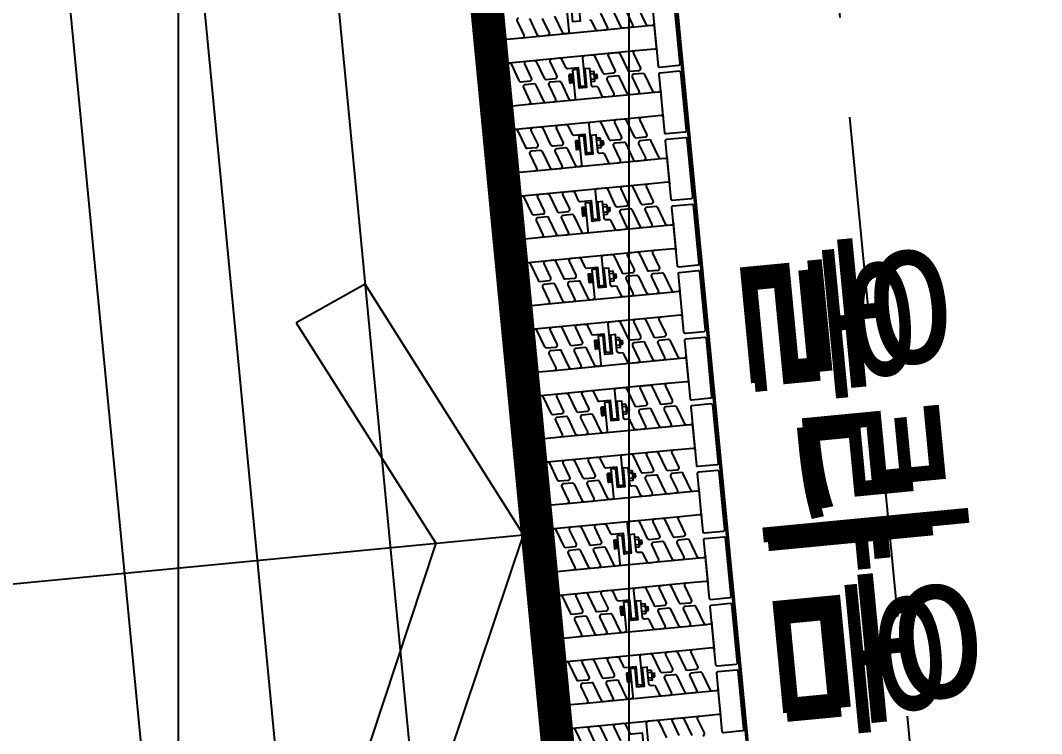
# Model space of a CAD drawing. Header units: millimetres. Extents: x 0 to 1390178, y 0 to 110113.
# Drawn here: x 476686 to 478214, y 19846 to 20913 of the extents above; entities that cross this region are included whole.
import ezdxf
from ezdxf.enums import TextEntityAlignment as Align
from ezdxf.xclip import XClip

# ---------------------------------------------------------------- set-up
doc = ezdxf.new("R2010")
doc.units = ezdxf.units.MM
doc.header["$LTSCALE"] = 100
doc.header["$XCLIPFRAME"] = 0
doc.linetypes.add('X - 평면도$0$CEN', pattern=[62, 60, -1, 0, -1])
doc.linetypes.add('X - 평면도$0$HID', pattern=[1.5, 1, -0.5])
for name, color, linetype in [('AA-XXXX-TEXT', 3, 'Continuous'), ('SYM', 7, 'Continuous'), ('X - 평면도$0$AA-EL-PCN4', 4, 'Continuous'), ('X - 평면도$0$AA-EL-PCN9', 9, 'Continuous'), ('X - 평면도$0$AA-WAXM-BRCK', 3, 'Continuous'), ('X - 평면도$0$AA-XXXX-CNTL', 1, 'X - 평면도$0$CEN'), ('X - 평면도$0$램프 패턴', 9, 'Continuous'), ('X - 평면도$0$상부외곽선', 7, 'X - 평면도$0$HID'), ('X - 평면도$0$트랜치', 8, 'Continuous')]:
    doc.layers.add(name, color=color, linetype=linetype)
doc.layers.add('X - 평면도$0$DEFPOINT', color=163, linetype='Continuous', plot=False)
doc.layers.add('X - 평면도$0$차수판', color=6, linetype='X - 평면도$0$HID', plot=False)
doc.styles.add('$1$HAUD01', font='Dotum.ttf')
doc.styles.add('X - 평면도$0$맑은고딕', font='malgun.ttf')

# ---------------------------------------------------------------- blocks, each defined once
blk = doc.blocks.new('*U795')
at = {"layer": 'X - 평면도$0$트랜치'}
for p, q in [((-4365, 259), (-4365, 69.1)), ((-4265, 259), (-4265, 69.1)), ((-4165, 259), (-4165, 69.1)), ((-4065, 259), (-4065, 69.1)), ((-3965, 259), (-3965, 69.1)), ((-3865, 259), (-3865, 69.1)), ((-3765, 259), (-3765, 69.1)), ((-3665, 259), (-3665, 69.1)), ((-3565, 259), (-3565, 69.1)), ((-3465, 259), (-3465, 69.1)), ((-3365, 259), (-3365, 69.1)), ((-4330, 46), (-4330, 235.9)), ((-4230, 46), (-4230, 235.9)), ((-4130, 46), (-4130, 235.9)), ((-4030, 46), (-4030, 235.9)), ((-3930, 46), (-3930, 235.9)), ((-3830, 46), (-3830, 235.9)), ((-3730, 46), (-3730, 235.9)), ((-3630, 46), (-3630, 235.9)), ((-3530, 46), (-3530, 235.9)), ((-3430, 46), (-3430, 235.9)), ((-3330, 46), (-3330, 235.9)), ((-4297.5, 170.5), (-4304, 170.5)), ((-4304, 166.5), (-4304, 170.5)), ((-4304, 165.5), (-4304, 170.5)), ((-4297.5, 171.5), (-4303, 171.5)), ((-4302, 166.5), (-4302, 170.5)), ((-4300, 166.5), (-4300, 170.5)), ((-4298, 166.5), (-4298, 170.5)), ((-4292, 171.5), (-4297.5, 171.5)), ((-4291, 170.5), (-4297.5, 170.5)), ((-4296, 166.5), (-4296, 170.5)), ((-4294, 166.5), (-4294, 170.5)), ((-4292, 166.5), (-4292, 170.5)), ((-4291, 165.5), (-4291, 170.5)), ((-4197.5, 170.5), (-4204, 170.5)), ((-4204, 166.5), (-4204, 170.5)), ((-4204, 165.5), (-4204, 170.5)), ((-4197.5, 171.5), (-4203, 171.5)), ((-4202, 166.5), (-4202, 170.5)), ((-4200, 166.5), (-4200, 170.5)), ((-4198, 166.5), (-4198, 170.5)), ((-4192, 171.5), (-4197.5, 171.5)), ((-4191, 170.5), (-4197.5, 170.5)), ((-4196, 166.5), (-4196, 170.5)), ((-4194, 166.5), (-4194, 170.5)), ((-4192, 166.5), (-4192, 170.5)), ((-4191, 165.5), (-4191, 170.5)), ((-4097.5, 170.5), (-4104, 170.5)), ((-4104, 166.5), (-4104, 170.5)), ((-4104, 165.5), (-4104, 170.5)), ((-4097.5, 171.5), (-4103, 171.5)), ((-4102, 166.5), (-4102, 170.5)), ((-4100, 166.5), (-4100, 170.5)), ((-4098, 166.5), (-4098, 170.5)), ((-4092, 171.5), (-4097.5, 171.5)), ((-4091, 170.5), (-4097.5, 170.5)), ((-4096, 166.5), (-4096, 170.5)), ((-4094, 166.5), (-4094, 170.5)), ((-4092, 166.5), (-4092, 170.5)), ((-4091, 165.5), (-4091, 170.5)), ((-3997.5, 170.5), (-4004, 170.5)), ((-4004, 166.5), (-4004, 170.5)), ((-4004, 165.5), (-4004, 170.5)), ((-3997.5, 171.5), (-4003, 171.5)), ((-4002, 166.5), (-4002, 170.5)), ((-4000, 166.5), (-4000, 170.5)), ((-3998, 166.5), (-3998, 170.5)), ((-3992, 171.5), (-3997.5, 171.5)), ((-3991, 170.5), (-3997.5, 170.5)), ((-3996, 166.5), (-3996, 170.5)), ((-3994, 166.5), (-3994, 170.5)), ((-3992, 166.5), (-3992, 170.5)), ((-3991, 165.5), (-3991, 170.5)), ((-3897.5, 170.5), (-3904, 170.5)), ((-3904, 166.5), (-3904, 170.5)), ((-3904, 165.5), (-3904, 170.5)), ((-3897.5, 171.5), (-3903, 171.5)), ((-3902, 166.5), (-3902, 170.5)), ((-3900, 166.5), (-3900, 170.5)), ((-3898, 166.5), (-3898, 170.5)), ((-3892, 171.5), (-3897.5, 171.5)), ((-3891, 170.5), (-3897.5, 170.5)), ((-3896, 166.5), (-3896, 170.5)), ((-3894, 166.5), (-3894, 170.5)), ((-3892, 166.5), (-3892, 170.5)), ((-3891, 165.5), (-3891, 170.5)), ((-3797.5, 170.5), (-3804, 170.5)), ((-3804, 166.5), (-3804, 170.5)), ((-3804, 165.5), (-3804, 170.5)), ((-3797.5, 171.5), (-3803, 171.5)), ((-3802, 166.5), (-3802, 170.5)), ((-3800, 166.5), (-3800, 170.5)), ((-3798, 166.5), (-3798, 170.5)), ((-3792, 171.5), (-3797.5, 171.5)), ((-3791, 170.5), (-3797.5, 170.5)), ((-3796, 166.5), (-3796, 170.5)), ((-3794, 166.5), (-3794, 170.5)), ((-3792, 166.5), (-3792, 170.5)), ((-3791, 165.5), (-3791, 170.5)), ((-3697.5, 170.5), (-3704, 170.5)), ((-3704, 166.5), (-3704, 170.5)), ((-3704, 165.5), (-3704, 170.5)), ((-3697.5, 171.5), (-3703, 171.5)), ((-3702, 166.5), (-3702, 170.5)), ((-3700, 166.5), (-3700, 170.5)), ((-3698, 166.5), (-3698, 170.5)), ((-3692, 171.5), (-3697.5, 171.5)), ((-3691, 170.5), (-3697.5, 170.5)), ((-3696, 166.5), (-3696, 170.5)), ((-3694, 166.5), (-3694, 170.5)), ((-3692, 166.5), (-3692, 170.5)), ((-3691, 165.5), (-3691, 170.5)), ((-3597.5, 170.5), (-3604, 170.5)), ((-3604, 166.5), (-3604, 170.5)), ((-3604, 165.5), (-3604, 170.5)), ((-3597.5, 171.5), (-3603, 171.5)), ((-3602, 166.5), (-3602, 170.5)), ((-3600, 166.5), (-3600, 170.5)), ((-3598, 166.5), (-3598, 170.5)), ((-3592, 171.5), (-3597.5, 171.5)), ((-3591, 170.5), (-3597.5, 170.5)), ((-3596, 166.5), (-3596, 170.5)), ((-3594, 166.5), (-3594, 170.5)), ((-3592, 166.5), (-3592, 170.5)), ((-3591, 165.5), (-3591, 170.5)), ((-3497.5, 170.5), (-3504, 170.5)), ((-3504, 166.5), (-3504, 170.5)), ((-3504, 165.5), (-3504, 170.5)), ((-3497.5, 171.5), (-3503, 171.5)), ((-3502, 166.5), (-3502, 170.5)), ((-3500, 166.5), (-3500, 170.5)), ((-3498, 166.5), (-3498, 170.5)), ((-3492, 171.5), (-3497.5, 171.5)), ((-3491, 170.5), (-3497.5, 170.5)), ((-3496, 166.5), (-3496, 170.5)), ((-3494, 166.5), (-3494, 170.5)), ((-3492, 166.5), (-3492, 170.5)), ((-3491, 165.5), (-3491, 170.5)), ((-3397.5, 170.5), (-3404, 170.5)), ((-3404, 166.5), (-3404, 170.5)), ((-3404, 165.5), (-3404, 170.5)), ((-3397.5, 171.5), (-3403, 171.5)), ((-3402, 166.5), (-3402, 170.5)), ((-3400, 166.5), (-3400, 170.5)), ((-3398, 166.5), (-3398, 170.5)), ((-3392, 171.5), (-3397.5, 171.5)), ((-3391, 170.5), (-3397.5, 170.5)), ((-3396, 166.5), (-3396, 170.5)), ((-3394, 166.5), (-3394, 170.5)), ((-3392, 166.5), (-3392, 170.5)), ((-3391, 165.5), (-3391, 170.5)), ((-4297.5, 166.5), (-4304, 166.5)), ((-4300.5, 156.5), (-4300.5, 158)), ((-4291, 166.5), (-4297.5, 166.5)), ((-4294.5, 156.5), (-4294.5, 158)), ((-4197.5, 166.5), (-4204, 166.5)), ((-4200.5, 156.5), (-4200.5, 158)), ((-4191, 166.5), (-4197.5, 166.5)), ((-4194.5, 156.5), (-4194.5, 158)), ((-4097.5, 166.5), (-4104, 166.5)), ((-4100.5, 156.5), (-4100.5, 158)), ((-4091, 166.5), (-4097.5, 166.5)), ((-4094.5, 156.5), (-4094.5, 158)), ((-3997.5, 166.5), (-4004, 166.5)), ((-4000.5, 156.5), (-4000.5, 158)), ((-3991, 166.5), (-3997.5, 166.5)), ((-3994.5, 156.5), (-3994.5, 158)), ((-3897.5, 166.5), (-3904, 166.5)), ((-3900.5, 156.5), (-3900.5, 158)), ((-3891, 166.5), (-3897.5, 166.5)), ((-3894.5, 156.5), (-3894.5, 158)), ((-3797.5, 166.5), (-3804, 166.5)), ((-3800.5, 156.5), (-3800.5, 158)), ((-3791, 166.5), (-3797.5, 166.5)), ((-3794.5, 156.5), (-3794.5, 158)), ((-3697.5, 166.5), (-3704, 166.5)), ((-3700.5, 156.5), (-3700.5, 158)), ((-3691, 166.5), (-3697.5, 166.5)), ((-3694.5, 156.5), (-3694.5, 158)), ((-3597.5, 166.5), (-3604, 166.5)), ((-3600.5, 156.5), (-3600.5, 158)), ((-3591, 166.5), (-3597.5, 166.5)), ((-3594.5, 156.5), (-3594.5, 158)), ((-3497.5, 166.5), (-3504, 166.5)), ((-3500.5, 156.5), (-3500.5, 158)), ((-3491, 166.5), (-3497.5, 166.5)), ((-3494.5, 156.5), (-3494.5, 158)), ((-3397.5, 166.5), (-3404, 166.5)), ((-3400.5, 156.5), (-3400.5, 158)), ((-3391, 166.5), (-3397.5, 166.5)), ((-3394.5, 156.5), (-3394.5, 158)), ((-4305, 134.5), (-4305, 139.5)), ((-4301.5, 134.5), (-4301.5, 139.5)), ((-4300.5, 147), (-4300.5, 148.5)), ((-4294.5, 147), (-4294.5, 148.5)), ((-4293.5, 134.5), (-4293.5, 139.5)), ((-4290, 134.5), (-4290, 139.5)), ((-4205, 134.5), (-4205, 139.5)), ((-4201.5, 134.5), (-4201.5, 139.5)), ((-4200.5, 147), (-4200.5, 148.5)), ((-4194.5, 147), (-4194.5, 148.5)), ((-4193.5, 134.5), (-4193.5, 139.5)), ((-4190, 134.5), (-4190, 139.5)), ((-4105, 134.5), (-4105, 139.5)), ((-4101.5, 134.5), (-4101.5, 139.5)), ((-4100.5, 147), (-4100.5, 148.5)), ((-4094.5, 147), (-4094.5, 148.5)), ((-4093.5, 134.5), (-4093.5, 139.5)), ((-4090, 134.5), (-4090, 139.5)), ((-4005, 134.5), (-4005, 139.5)), ((-4001.5, 134.5), (-4001.5, 139.5)), ((-4000.5, 147), (-4000.5, 148.5)), ((-3994.5, 147), (-3994.5, 148.5)), ((-3993.5, 134.5), (-3993.5, 139.5)), ((-3990, 134.5), (-3990, 139.5)), ((-3905, 134.5), (-3905, 139.5)), ((-3901.5, 134.5), (-3901.5, 139.5)), ((-3900.5, 147), (-3900.5, 148.5)), ((-3894.5, 147), (-3894.5, 148.5)), ((-3893.5, 134.5), (-3893.5, 139.5)), ((-3890, 134.5), (-3890, 139.5)), ((-3805, 134.5), (-3805, 139.5)), ((-3801.5, 134.5), (-3801.5, 139.5)), ((-3800.5, 147), (-3800.5, 148.5)), ((-3794.5, 147), (-3794.5, 148.5)), ((-3793.5, 134.5), (-3793.5, 139.5)), ((-3790, 134.5), (-3790, 139.5)), ((-3705, 134.5), (-3705, 139.5)), ((-3701.5, 134.5), (-3701.5, 139.5)), ((-3700.5, 147), (-3700.5, 148.5)), ((-3694.5, 147), (-3694.5, 148.5)), ((-3693.5, 134.5), (-3693.5, 139.5)), ((-3690, 134.5), (-3690, 139.5)), ((-3605, 134.5), (-3605, 139.5)), ((-3601.5, 134.5), (-3601.5, 139.5)), ((-3600.5, 147), (-3600.5, 148.5)), ((-3594.5, 147), (-3594.5, 148.5)), ((-3593.5, 134.5), (-3593.5, 139.5)), ((-3590, 134.5), (-3590, 139.5)), ((-3505, 134.5), (-3505, 139.5)), ((-3501.5, 134.5), (-3501.5, 139.5)), ((-3500.5, 147), (-3500.5, 148.5)), ((-3494.5, 147), (-3494.5, 148.5)), ((-3493.5, 134.5), (-3493.5, 139.5)), ((-3490, 134.5), (-3490, 139.5)), ((-3405, 134.5), (-3405, 139.5)), ((-3401.5, 134.5), (-3401.5, 139.5)), ((-3400.5, 147), (-3400.5, 148.5)), ((-3394.5, 147), (-3394.5, 148.5)), ((-3393.5, 134.5), (-3393.5, 139.5)), ((-3390, 134.5), (-3390, 139.5)), ((-4303.2, 133.5), (-4291.8, 133.5)), ((-4300.5, 133.5), (-4300.5, 130.2)), ((-4300.5, 130.2), (-4299.9, 129.5)), ((-4300.5, 130.2), (-4294.5, 130.2)), ((-4299.9, 129.5), (-4295.2, 129.5)), ((-4295.5, 132.4), (-4299.2, 132.4)), ((-4294.5, 130.2), (-4295.2, 129.5)), ((-4294.5, 133.5), (-4294.5, 130.2)), ((-4203.2, 133.5), (-4191.8, 133.5)), ((-4200.5, 133.5), (-4200.5, 130.2)), ((-4200.5, 130.2), (-4199.9, 129.5)), ((-4200.5, 130.2), (-4194.5, 130.2)), ((-4199.9, 129.5), (-4195.2, 129.5)), ((-4195.5, 132.4), (-4199.2, 132.4)), ((-4194.5, 130.2), (-4195.2, 129.5)), ((-4194.5, 133.5), (-4194.5, 130.2)), ((-4103.2, 133.5), (-4091.8, 133.5)), ((-4100.5, 133.5), (-4100.5, 130.2)), ((-4100.5, 130.2), (-4099.9, 129.5)), ((-4100.5, 130.2), (-4094.5, 130.2)), ((-4099.9, 129.5), (-4095.2, 129.5)), ((-4095.5, 132.4), (-4099.2, 132.4)), ((-4094.5, 130.2), (-4095.2, 129.5)), ((-4094.5, 133.5), (-4094.5, 130.2)), ((-4003.2, 133.5), (-3991.8, 133.5)), ((-4000.5, 133.5), (-4000.5, 130.2)), ((-4000.5, 130.2), (-3999.9, 129.5)), ((-4000.5, 130.2), (-3994.5, 130.2)), ((-3999.9, 129.5), (-3995.2, 129.5)), ((-3995.5, 132.4), (-3999.2, 132.4)), ((-3994.5, 130.2), (-3995.2, 129.5)), ((-3994.5, 133.5), (-3994.5, 130.2)), ((-3903.2, 133.5), (-3891.8, 133.5)), ((-3900.5, 133.5), (-3900.5, 130.2)), ((-3900.5, 130.2), (-3899.9, 129.5)), ((-3900.5, 130.2), (-3894.5, 130.2)), ((-3899.9, 129.5), (-3895.2, 129.5)), ((-3895.5, 132.4), (-3899.2, 132.4)), ((-3894.5, 130.2), (-3895.2, 129.5)), ((-3894.5, 133.5), (-3894.5, 130.2)), ((-3803.2, 133.5), (-3791.8, 133.5)), ((-3800.5, 133.5), (-3800.5, 130.2)), ((-3800.5, 130.2), (-3799.9, 129.5)), ((-3800.5, 130.2), (-3794.5, 130.2)), ((-3799.9, 129.5), (-3795.2, 129.5)), ((-3795.5, 132.4), (-3799.2, 132.4)), ((-3794.5, 130.2), (-3795.2, 129.5)), ((-3794.5, 133.5), (-3794.5, 130.2)), ((-3703.2, 133.5), (-3691.8, 133.5)), ((-3700.5, 133.5), (-3700.5, 130.2)), ((-3700.5, 130.2), (-3699.9, 129.5)), ((-3700.5, 130.2), (-3694.5, 130.2)), ((-3699.9, 129.5), (-3695.2, 129.5)), ((-3695.5, 132.4), (-3699.2, 132.4)), ((-3694.5, 130.2), (-3695.2, 129.5)), ((-3694.5, 133.5), (-3694.5, 130.2)), ((-3603.2, 133.5), (-3591.8, 133.5)), ((-3600.5, 133.5), (-3600.5, 130.2)), ((-3600.5, 130.2), (-3599.9, 129.5)), ((-3600.5, 130.2), (-3594.5, 130.2)), ((-3599.9, 129.5), (-3595.2, 129.5)), ((-3595.5, 132.4), (-3599.2, 132.4)), ((-3594.5, 130.2), (-3595.2, 129.5)), ((-3594.5, 133.5), (-3594.5, 130.2)), ((-3503.2, 133.5), (-3491.8, 133.5)), ((-3500.5, 133.5), (-3500.5, 130.2)), ((-3500.5, 130.2), (-3499.9, 129.5)), ((-3500.5, 130.2), (-3494.5, 130.2)), ((-3499.9, 129.5), (-3495.2, 129.5)), ((-3495.5, 132.4), (-3499.2, 132.4)), ((-3494.5, 130.2), (-3495.2, 129.5)), ((-3494.5, 133.5), (-3494.5, 130.2)), ((-3403.2, 133.5), (-3391.8, 133.5)), ((-3400.5, 133.5), (-3400.5, 130.2)), ((-3400.5, 130.2), (-3399.9, 129.5)), ((-3400.5, 130.2), (-3394.5, 130.2)), ((-3399.9, 129.5), (-3395.2, 129.5)), ((-3395.5, 132.4), (-3399.2, 132.4)), ((-3394.5, 130.2), (-3395.2, 129.5)), ((-3394.5, 133.5), (-3394.5, 130.2))]:
    blk.add_line(p, q, dxfattribs=at)
for points in [[(-5695, 305), (-5695, 0), (805, 0), (805, 305)], [(802.5, 2.5), (802.5, 302.5), (-5692.5, 302.5), (-5692.5, 2.5)]]:
    blk.add_lwpolyline(points, close=True, dxfattribs=at)
for points in [[(-4391.5, 268, -0.414214), (-4393.5, 270), (-4393.5, 298, -0.414214), (-4391.5, 300), (-4303.5, 300, -0.414214), (-4301.5, 298), (-4301.5, 270, -0.414214), (-4303.5, 268)], [(-4291.5, 268, -0.414214), (-4293.5, 270), (-4293.5, 298, -0.414214), (-4291.5, 300), (-4203.5, 300, -0.414214), (-4201.5, 298), (-4201.5, 270, -0.414214), (-4203.5, 268)], [(-4191.5, 268, -0.414214), (-4193.5, 270), (-4193.5, 298, -0.414214), (-4191.5, 300), (-4103.5, 300, -0.414214), (-4101.5, 298), (-4101.5, 270, -0.414214), (-4103.5, 268)], [(-4091.5, 268, -0.414214), (-4093.5, 270), (-4093.5, 298, -0.414214), (-4091.5, 300), (-4003.5, 300, -0.414214), (-4001.5, 298), (-4001.5, 270, -0.414214), (-4003.5, 268)], [(-3991.5, 268, -0.414214), (-3993.5, 270), (-3993.5, 298, -0.414214), (-3991.5, 300), (-3903.5, 300, -0.414214), (-3901.5, 298), (-3901.5, 270, -0.414214), (-3903.5, 268)], [(-3891.5, 268, -0.414214), (-3893.5, 270), (-3893.5, 298, -0.414214), (-3891.5, 300), (-3803.5, 300, -0.414214), (-3801.5, 298), (-3801.5, 270, -0.414214), (-3803.5, 268)], [(-3791.5, 268, -0.414214), (-3793.5, 270), (-3793.5, 298, -0.414214), (-3791.5, 300), (-3703.5, 300, -0.414214), (-3701.5, 298), (-3701.5, 270, -0.414214), (-3703.5, 268)], [(-3691.5, 268, -0.414214), (-3693.5, 270), (-3693.5, 298, -0.414214), (-3691.5, 300), (-3603.5, 300, -0.414214), (-3601.5, 298), (-3601.5, 270, -0.414214), (-3603.5, 268)], [(-3591.5, 268, -0.414214), (-3593.5, 270), (-3593.5, 298, -0.414214), (-3591.5, 300), (-3503.5, 300, -0.414214), (-3501.5, 298), (-3501.5, 270, -0.414214), (-3503.5, 268)], [(-3491.5, 268, -0.414214), (-3493.5, 270), (-3493.5, 298, -0.414214), (-3491.5, 300), (-3403.5, 300, -0.414214), (-3401.5, 298), (-3401.5, 270, -0.414214), (-3403.5, 268)], [(-3391.5, 268, -0.414214), (-3393.5, 270), (-3393.5, 298, -0.414214), (-3391.5, 300), (-3303.5, 300, -0.414214), (-3301.5, 298), (-3301.5, 270, -0.414214), (-3303.5, 268)], [(-4265, 194.6), (-4265, 183, -0.315299), (-4267, 180.2), (-4280, 175.5, 0.315299), (-4282, 172.6), (-4282, 156.5), (-4310, 156.5), (-4310, 148.5), (-4268, 148.5, -0.414214), (-4265, 145.5), (-4265, 133.4, -0.315299), (-4267, 130.6), (-4293, 121.1, 0.315299), (-4295, 118.3), (-4295, 104.7, 0.520567), (-4291, 101.9), (-4269, 109.9, -0.520567), (-4265, 107.1), (-4265, 95.4, -0.315299), (-4267, 92.6), (-4293, 83.1, 0.315299), (-4295, 80.3), (-4295, 66.7, 0.520567), (-4291, 63.9), (-4269, 71.9, -0.520567), (-4265, 69.1), (-4265, 40, -0.414214), (-4268, 37), (-4227, 37, -0.414214), (-4230, 40), (-4230, 46, -0.315299), (-4228, 48.8), (-4202, 58.3, 0.315299), (-4200, 61.1), (-4200, 74.7, 0.520567), (-4204, 77.5), (-4226, 69.5, -0.520567), (-4230, 72.4), (-4230, 84, -0.315299), (-4228, 86.8), (-4202, 96.3, 0.315299), (-4200, 99.1), (-4200, 112.7, 0.520567), (-4204, 115.5), (-4226, 107.5, -0.520567), (-4230, 110.4), (-4230, 122, -0.315299), (-4228, 124.8), (-4215, 129.5, 0.315299), (-4213, 132.4), (-4213, 136.5, -0.414214), (-4210, 139.5), (-4185, 139.5), (-4185, 147), (-4213, 147), (-4213, 152.5), (-4213, 158), (-4185, 158), (-4185, 165.5), (-4227, 165.5, -0.414214), (-4230, 168.5), (-4230, 171.6, -0.315299), (-4228, 174.4), (-4202, 183.9, 0.315299), (-4200, 186.7), (-4200, 200.3, 0.520567), (-4204, 203.1), (-4226, 195.1, -0.520567), (-4230, 197.9), (-4230, 209.6, -0.315299), (-4228, 212.4), (-4202, 221.9, 0.315299), (-4200, 224.7), (-4200, 238.3, 0.520567), (-4204, 241.1), (-4226, 233.1, -0.520567), (-4230, 235.9), (-4230, 265, -0.414214), (-4227, 268), (-4268, 268, -0.414214), (-4265, 265), (-4265, 259, -0.315299), (-4267, 256.2), (-4293, 246.7, 0.315299), (-4295, 243.9), (-4295, 230.3, 0.520567), (-4291, 227.5), (-4269, 235.5, -0.520567), (-4265, 232.6), (-4265, 221, -0.315299), (-4267, 218.2), (-4293, 208.7, 0.315299), (-4295, 205.9), (-4295, 192.3, 0.520567), (-4291, 189.5), (-4269, 197.5, -0.520567)], [(-4165, 194.6), (-4165, 183, -0.315299), (-4167, 180.2), (-4180, 175.5, 0.315299), (-4182, 172.6), (-4182, 156.5), (-4210, 156.5), (-4210, 148.5), (-4168, 148.5, -0.414214), (-4165, 145.5), (-4165, 133.4, -0.315299), (-4167, 130.6), (-4193, 121.1, 0.315299), (-4195, 118.3), (-4195, 104.7, 0.520567), (-4191, 101.9), (-4169, 109.9, -0.520567), (-4165, 107.1), (-4165, 95.4, -0.315299), (-4167, 92.6), (-4193, 83.1, 0.315299), (-4195, 80.3), (-4195, 66.7, 0.520567), (-4191, 63.9), (-4169, 71.9, -0.520567), (-4165, 69.1), (-4165, 40, -0.414214), (-4168, 37), (-4127, 37, -0.414214), (-4130, 40), (-4130, 46, -0.315299), (-4128, 48.8), (-4102, 58.3, 0.315299), (-4100, 61.1), (-4100, 74.7, 0.520567), (-4104, 77.5), (-4126, 69.5, -0.520567), (-4130, 72.4), (-4130, 84, -0.315299), (-4128, 86.8), (-4102, 96.3, 0.315299), (-4100, 99.1), (-4100, 112.7, 0.520567), (-4104, 115.5), (-4126, 107.5, -0.520567), (-4130, 110.4), (-4130, 122, -0.315299), (-4128, 124.8), (-4115, 129.5, 0.315299), (-4113, 132.4), (-4113, 136.5, -0.414214), (-4110, 139.5), (-4085, 139.5), (-4085, 147), (-4113, 147), (-4113, 152.5), (-4113, 158), (-4085, 158), (-4085, 165.5), (-4127, 165.5, -0.414214), (-4130, 168.5), (-4130, 171.6, -0.315299), (-4128, 174.4), (-4102, 183.9, 0.315299), (-4100, 186.7), (-4100, 200.3, 0.520567), (-4104, 203.1), (-4126, 195.1, -0.520567), (-4130, 197.9), (-4130, 209.6, -0.315299), (-4128, 212.4), (-4102, 221.9, 0.315299), (-4100, 224.7), (-4100, 238.3, 0.520567), (-4104, 241.1), (-4126, 233.1, -0.520567), (-4130, 235.9), (-4130, 265, -0.414214), (-4127, 268), (-4168, 268, -0.414214), (-4165, 265), (-4165, 259, -0.315299), (-4167, 256.2), (-4193, 246.7, 0.315299), (-4195, 243.9), (-4195, 230.3, 0.520567), (-4191, 227.5), (-4169, 235.5, -0.520567), (-4165, 232.6), (-4165, 221, -0.315299), (-4167, 218.2), (-4193, 208.7, 0.315299), (-4195, 205.9), (-4195, 192.3, 0.520567), (-4191, 189.5), (-4169, 197.5, -0.520567)], [(-4065, 194.6), (-4065, 183, -0.315299), (-4067, 180.2), (-4080, 175.5, 0.315299), (-4082, 172.6), (-4082, 156.5), (-4110, 156.5), (-4110, 148.5), (-4068, 148.5, -0.414214), (-4065, 145.5), (-4065, 133.4, -0.315299), (-4067, 130.6), (-4093, 121.1, 0.315299), (-4095, 118.3), (-4095, 104.7, 0.520567), (-4091, 101.9), (-4069, 109.9, -0.520567), (-4065, 107.1), (-4065, 95.4, -0.315299), (-4067, 92.6), (-4093, 83.1, 0.315299), (-4095, 80.3), (-4095, 66.7, 0.520567), (-4091, 63.9), (-4069, 71.9, -0.520567), (-4065, 69.1), (-4065, 40, -0.414214), (-4068, 37), (-4027, 37, -0.414214), (-4030, 40), (-4030, 46, -0.315299), (-4028, 48.8), (-4002, 58.3, 0.315299), (-4000, 61.1), (-4000, 74.7, 0.520567), (-4004, 77.5), (-4026, 69.5, -0.520567), (-4030, 72.4), (-4030, 84, -0.315299), (-4028, 86.8), (-4002, 96.3, 0.315299), (-4000, 99.1), (-4000, 112.7, 0.520567), (-4004, 115.5), (-4026, 107.5, -0.520567), (-4030, 110.4), (-4030, 122, -0.315299), (-4028, 124.8), (-4015, 129.5, 0.315299), (-4013, 132.4), (-4013, 136.5, -0.414214), (-4010, 139.5), (-3985, 139.5), (-3985, 147), (-4013, 147), (-4013, 152.5), (-4013, 158), (-3985, 158), (-3985, 165.5), (-4027, 165.5, -0.414214), (-4030, 168.5), (-4030, 171.6, -0.315299), (-4028, 174.4), (-4002, 183.9, 0.315299), (-4000, 186.7), (-4000, 200.3, 0.520567), (-4004, 203.1), (-4026, 195.1, -0.520567), (-4030, 197.9), (-4030, 209.6, -0.315299), (-4028, 212.4), (-4002, 221.9, 0.315299), (-4000, 224.7), (-4000, 238.3, 0.520567), (-4004, 241.1), (-4026, 233.1, -0.520567), (-4030, 235.9), (-4030, 265, -0.414214), (-4027, 268), (-4068, 268, -0.414214), (-4065, 265), (-4065, 259, -0.315299), (-4067, 256.2), (-4093, 246.7, 0.315299), (-4095, 243.9), (-4095, 230.3, 0.520567), (-4091, 227.5), (-4069, 235.5, -0.520567), (-4065, 232.6), (-4065, 221, -0.315299), (-4067, 218.2), (-4093, 208.7, 0.315299), (-4095, 205.9), (-4095, 192.3, 0.520567), (-4091, 189.5), (-4069, 197.5, -0.520567)], [(-3965, 194.6), (-3965, 183, -0.315299), (-3967, 180.2), (-3980, 175.5, 0.315299), (-3982, 172.6), (-3982, 156.5), (-4010, 156.5), (-4010, 148.5), (-3968, 148.5, -0.414214), (-3965, 145.5), (-3965, 133.4, -0.315299), (-3967, 130.6), (-3993, 121.1, 0.315299), (-3995, 118.3), (-3995, 104.7, 0.520567), (-3991, 101.9), (-3969, 109.9, -0.520567), (-3965, 107.1), (-3965, 95.4, -0.315299), (-3967, 92.6), (-3993, 83.1, 0.315299), (-3995, 80.3), (-3995, 66.7, 0.520567), (-3991, 63.9), (-3969, 71.9, -0.520567), (-3965, 69.1), (-3965, 40, -0.414214), (-3968, 37), (-3927, 37, -0.414214), (-3930, 40), (-3930, 46, -0.315299), (-3928, 48.8), (-3902, 58.3, 0.315299), (-3900, 61.1), (-3900, 74.7, 0.520567), (-3904, 77.5), (-3926, 69.5, -0.520567), (-3930, 72.4), (-3930, 84, -0.315299), (-3928, 86.8), (-3902, 96.3, 0.315299), (-3900, 99.1), (-3900, 112.7, 0.520567), (-3904, 115.5), (-3926, 107.5, -0.520567), (-3930, 110.4), (-3930, 122, -0.315299), (-3928, 124.8), (-3915, 129.5, 0.315299), (-3913, 132.4), (-3913, 136.5, -0.414214), (-3910, 139.5), (-3885, 139.5), (-3885, 147), (-3913, 147), (-3913, 152.5), (-3913, 158), (-3885, 158), (-3885, 165.5), (-3927, 165.5, -0.414214), (-3930, 168.5), (-3930, 171.6, -0.315299), (-3928, 174.4), (-3902, 183.9, 0.315299), (-3900, 186.7), (-3900, 200.3, 0.520567), (-3904, 203.1), (-3926, 195.1, -0.520567), (-3930, 197.9), (-3930, 209.6, -0.315299), (-3928, 212.4), (-3902, 221.9, 0.315299), (-3900, 224.7), (-3900, 238.3, 0.520567), (-3904, 241.1), (-3926, 233.1, -0.520567), (-3930, 235.9), (-3930, 265, -0.414214), (-3927, 268), (-3968, 268, -0.414214), (-3965, 265), (-3965, 259, -0.315299), (-3967, 256.2), (-3993, 246.7, 0.315299), (-3995, 243.9), (-3995, 230.3, 0.520567), (-3991, 227.5), (-3969, 235.5, -0.520567), (-3965, 232.6), (-3965, 221, -0.315299), (-3967, 218.2), (-3993, 208.7, 0.315299), (-3995, 205.9), (-3995, 192.3, 0.520567), (-3991, 189.5), (-3969, 197.5, -0.520567)], [(-3865, 194.6), (-3865, 183, -0.315299), (-3867, 180.2), (-3880, 175.5, 0.315299), (-3882, 172.6), (-3882, 156.5), (-3910, 156.5), (-3910, 148.5), (-3868, 148.5, -0.414214), (-3865, 145.5), (-3865, 133.4, -0.315299), (-3867, 130.6), (-3893, 121.1, 0.315299), (-3895, 118.3), (-3895, 104.7, 0.520567), (-3891, 101.9), (-3869, 109.9, -0.520567), (-3865, 107.1), (-3865, 95.4, -0.315299), (-3867, 92.6), (-3893, 83.1, 0.315299), (-3895, 80.3), (-3895, 66.7, 0.520567), (-3891, 63.9), (-3869, 71.9, -0.520567), (-3865, 69.1), (-3865, 40, -0.414214), (-3868, 37), (-3827, 37, -0.414214), (-3830, 40), (-3830, 46, -0.315299), (-3828, 48.8), (-3802, 58.3, 0.315299), (-3800, 61.1), (-3800, 74.7, 0.520567), (-3804, 77.5), (-3826, 69.5, -0.520567), (-3830, 72.4), (-3830, 84, -0.315299), (-3828, 86.8), (-3802, 96.3, 0.315299), (-3800, 99.1), (-3800, 112.7, 0.520567), (-3804, 115.5), (-3826, 107.5, -0.520567), (-3830, 110.4), (-3830, 122, -0.315299), (-3828, 124.8), (-3815, 129.5, 0.315299), (-3813, 132.4), (-3813, 136.5, -0.414214), (-3810, 139.5), (-3785, 139.5), (-3785, 147), (-3813, 147), (-3813, 152.5), (-3813, 158), (-3785, 158), (-3785, 165.5), (-3827, 165.5, -0.414214), (-3830, 168.5), (-3830, 171.6, -0.315299), (-3828, 174.4), (-3802, 183.9, 0.315299), (-3800, 186.7), (-3800, 200.3, 0.520567), (-3804, 203.1), (-3826, 195.1, -0.520567), (-3830, 197.9), (-3830, 209.6, -0.315299), (-3828, 212.4), (-3802, 221.9, 0.315299), (-3800, 224.7), (-3800, 238.3, 0.520567), (-3804, 241.1), (-3826, 233.1, -0.520567), (-3830, 235.9), (-3830, 265, -0.414214), (-3827, 268), (-3868, 268, -0.414214), (-3865, 265), (-3865, 259, -0.315299), (-3867, 256.2), (-3893, 246.7, 0.315299), (-3895, 243.9), (-3895, 230.3, 0.520567), (-3891, 227.5), (-3869, 235.5, -0.520567), (-3865, 232.6), (-3865, 221, -0.315299), (-3867, 218.2), (-3893, 208.7, 0.315299), (-3895, 205.9), (-3895, 192.3, 0.520567), (-3891, 189.5), (-3869, 197.5, -0.520567)], [(-3765, 194.6), (-3765, 183, -0.315299), (-3767, 180.2), (-3780, 175.5, 0.315299), (-3782, 172.6), (-3782, 156.5), (-3810, 156.5), (-3810, 148.5), (-3768, 148.5, -0.414214), (-3765, 145.5), (-3765, 133.4, -0.315299), (-3767, 130.6), (-3793, 121.1, 0.315299), (-3795, 118.3), (-3795, 104.7, 0.520567), (-3791, 101.9), (-3769, 109.9, -0.520567), (-3765, 107.1), (-3765, 95.4, -0.315299), (-3767, 92.6), (-3793, 83.1, 0.315299), (-3795, 80.3), (-3795, 66.7, 0.520567), (-3791, 63.9), (-3769, 71.9, -0.520567), (-3765, 69.1), (-3765, 40, -0.414214), (-3768, 37), (-3727, 37, -0.414214), (-3730, 40), (-3730, 46, -0.315299), (-3728, 48.8), (-3702, 58.3, 0.315299), (-3700, 61.1), (-3700, 74.7, 0.520567), (-3704, 77.5), (-3726, 69.5, -0.520567), (-3730, 72.4), (-3730, 84, -0.315299), (-3728, 86.8), (-3702, 96.3, 0.315299), (-3700, 99.1), (-3700, 112.7, 0.520567), (-3704, 115.5), (-3726, 107.5, -0.520567), (-3730, 110.4), (-3730, 122, -0.315299), (-3728, 124.8), (-3715, 129.5, 0.315299), (-3713, 132.4), (-3713, 136.5, -0.414214), (-3710, 139.5), (-3685, 139.5), (-3685, 147), (-3713, 147), (-3713, 152.5), (-3713, 158), (-3685, 158), (-3685, 165.5), (-3727, 165.5, -0.414214), (-3730, 168.5), (-3730, 171.6, -0.315299), (-3728, 174.4), (-3702, 183.9, 0.315299), (-3700, 186.7), (-3700, 200.3, 0.520567), (-3704, 203.1), (-3726, 195.1, -0.520567), (-3730, 197.9), (-3730, 209.6, -0.315299), (-3728, 212.4), (-3702, 221.9, 0.315299), (-3700, 224.7), (-3700, 238.3, 0.520567), (-3704, 241.1), (-3726, 233.1, -0.520567), (-3730, 235.9), (-3730, 265, -0.414214), (-3727, 268), (-3768, 268, -0.414214), (-3765, 265), (-3765, 259, -0.315299), (-3767, 256.2), (-3793, 246.7, 0.315299), (-3795, 243.9), (-3795, 230.3, 0.520567), (-3791, 227.5), (-3769, 235.5, -0.520567), (-3765, 232.6), (-3765, 221, -0.315299), (-3767, 218.2), (-3793, 208.7, 0.315299), (-3795, 205.9), (-3795, 192.3, 0.520567), (-3791, 189.5), (-3769, 197.5, -0.520567)], [(-3665, 194.6), (-3665, 183, -0.315299), (-3667, 180.2), (-3680, 175.5, 0.315299), (-3682, 172.6), (-3682, 156.5), (-3710, 156.5), (-3710, 148.5), (-3668, 148.5, -0.414214), (-3665, 145.5), (-3665, 133.4, -0.315299), (-3667, 130.6), (-3693, 121.1, 0.315299), (-3695, 118.3), (-3695, 104.7, 0.520567), (-3691, 101.9), (-3669, 109.9, -0.520567), (-3665, 107.1), (-3665, 95.4, -0.315299), (-3667, 92.6), (-3693, 83.1, 0.315299), (-3695, 80.3), (-3695, 66.7, 0.520567), (-3691, 63.9), (-3669, 71.9, -0.520567), (-3665, 69.1), (-3665, 40, -0.414214), (-3668, 37), (-3627, 37, -0.414214), (-3630, 40), (-3630, 46, -0.315299), (-3628, 48.8), (-3602, 58.3, 0.315299), (-3600, 61.1), (-3600, 74.7, 0.520567), (-3604, 77.5), (-3626, 69.5, -0.520567), (-3630, 72.4), (-3630, 84, -0.315299), (-3628, 86.8), (-3602, 96.3, 0.315299), (-3600, 99.1), (-3600, 112.7, 0.520567), (-3604, 115.5), (-3626, 107.5, -0.520567), (-3630, 110.4), (-3630, 122, -0.315299), (-3628, 124.8), (-3615, 129.5, 0.315299), (-3613, 132.4), (-3613, 136.5, -0.414214), (-3610, 139.5), (-3585, 139.5), (-3585, 147), (-3613, 147), (-3613, 152.5), (-3613, 158), (-3585, 158), (-3585, 165.5), (-3627, 165.5, -0.414214), (-3630, 168.5), (-3630, 171.6, -0.315299), (-3628, 174.4), (-3602, 183.9, 0.315299), (-3600, 186.7), (-3600, 200.3, 0.520567), (-3604, 203.1), (-3626, 195.1, -0.520567), (-3630, 197.9), (-3630, 209.6, -0.315299), (-3628, 212.4), (-3602, 221.9, 0.315299), (-3600, 224.7), (-3600, 238.3, 0.520567), (-3604, 241.1), (-3626, 233.1, -0.520567), (-3630, 235.9), (-3630, 265, -0.414214), (-3627, 268), (-3668, 268, -0.414214), (-3665, 265), (-3665, 259, -0.315299), (-3667, 256.2), (-3693, 246.7, 0.315299), (-3695, 243.9), (-3695, 230.3, 0.520567), (-3691, 227.5), (-3669, 235.5, -0.520567), (-3665, 232.6), (-3665, 221, -0.315299), (-3667, 218.2), (-3693, 208.7, 0.315299), (-3695, 205.9), (-3695, 192.3, 0.520567), (-3691, 189.5), (-3669, 197.5, -0.520567)], [(-3565, 194.6), (-3565, 183, -0.315299), (-3567, 180.2), (-3580, 175.5, 0.315299), (-3582, 172.6), (-3582, 156.5), (-3610, 156.5), (-3610, 148.5), (-3568, 148.5, -0.414214), (-3565, 145.5), (-3565, 133.4, -0.315299), (-3567, 130.6), (-3593, 121.1, 0.315299), (-3595, 118.3), (-3595, 104.7, 0.520567), (-3591, 101.9), (-3569, 109.9, -0.520567), (-3565, 107.1), (-3565, 95.4, -0.315299), (-3567, 92.6), (-3593, 83.1, 0.315299), (-3595, 80.3), (-3595, 66.7, 0.520567), (-3591, 63.9), (-3569, 71.9, -0.520567), (-3565, 69.1), (-3565, 40, -0.414214), (-3568, 37), (-3527, 37, -0.414214), (-3530, 40), (-3530, 46, -0.315299), (-3528, 48.8), (-3502, 58.3, 0.315299), (-3500, 61.1), (-3500, 74.7, 0.520567), (-3504, 77.5), (-3526, 69.5, -0.520567), (-3530, 72.4), (-3530, 84, -0.315299), (-3528, 86.8), (-3502, 96.3, 0.315299), (-3500, 99.1), (-3500, 112.7, 0.520567), (-3504, 115.5), (-3526, 107.5, -0.520567), (-3530, 110.4), (-3530, 122, -0.315299), (-3528, 124.8), (-3515, 129.5, 0.315299), (-3513, 132.4), (-3513, 136.5, -0.414214), (-3510, 139.5), (-3485, 139.5), (-3485, 147), (-3513, 147), (-3513, 152.5), (-3513, 158), (-3485, 158), (-3485, 165.5), (-3527, 165.5, -0.414214), (-3530, 168.5), (-3530, 171.6, -0.315299), (-3528, 174.4), (-3502, 183.9, 0.315299), (-3500, 186.7), (-3500, 200.3, 0.520567), (-3504, 203.1), (-3526, 195.1, -0.520567), (-3530, 197.9), (-3530, 209.6, -0.315299), (-3528, 212.4), (-3502, 221.9, 0.315299), (-3500, 224.7), (-3500, 238.3, 0.520567), (-3504, 241.1), (-3526, 233.1, -0.520567), (-3530, 235.9), (-3530, 265, -0.414214), (-3527, 268), (-3568, 268, -0.414214), (-3565, 265), (-3565, 259, -0.315299), (-3567, 256.2), (-3593, 246.7, 0.315299), (-3595, 243.9), (-3595, 230.3, 0.520567), (-3591, 227.5), (-3569, 235.5, -0.520567), (-3565, 232.6), (-3565, 221, -0.315299), (-3567, 218.2), (-3593, 208.7, 0.315299), (-3595, 205.9), (-3595, 192.3, 0.520567), (-3591, 189.5), (-3569, 197.5, -0.520567)], [(-3465, 194.6), (-3465, 183, -0.315299), (-3467, 180.2), (-3480, 175.5, 0.315299), (-3482, 172.6), (-3482, 156.5), (-3510, 156.5), (-3510, 148.5), (-3468, 148.5, -0.414214), (-3465, 145.5), (-3465, 133.4, -0.315299), (-3467, 130.6), (-3493, 121.1, 0.315299), (-3495, 118.3), (-3495, 104.7, 0.520567), (-3491, 101.9), (-3469, 109.9, -0.520567), (-3465, 107.1), (-3465, 95.4, -0.315299), (-3467, 92.6), (-3493, 83.1, 0.315299), (-3495, 80.3), (-3495, 66.7, 0.520567), (-3491, 63.9), (-3469, 71.9, -0.520567), (-3465, 69.1), (-3465, 40, -0.414214), (-3468, 37), (-3427, 37, -0.414214), (-3430, 40), (-3430, 46, -0.315299), (-3428, 48.8), (-3402, 58.3, 0.315299), (-3400, 61.1), (-3400, 74.7, 0.520567), (-3404, 77.5), (-3426, 69.5, -0.520567), (-3430, 72.4), (-3430, 84, -0.315299), (-3428, 86.8), (-3402, 96.3, 0.315299), (-3400, 99.1), (-3400, 112.7, 0.520567), (-3404, 115.5), (-3426, 107.5, -0.520567), (-3430, 110.4), (-3430, 122, -0.315299), (-3428, 124.8), (-3415, 129.5, 0.315299), (-3413, 132.4), (-3413, 136.5, -0.414214), (-3410, 139.5), (-3385, 139.5), (-3385, 147), (-3413, 147), (-3413, 152.5), (-3413, 158), (-3385, 158), (-3385, 165.5), (-3427, 165.5, -0.414214), (-3430, 168.5), (-3430, 171.6, -0.315299), (-3428, 174.4), (-3402, 183.9, 0.315299), (-3400, 186.7), (-3400, 200.3, 0.520567), (-3404, 203.1), (-3426, 195.1, -0.520567), (-3430, 197.9), (-3430, 209.6, -0.315299), (-3428, 212.4), (-3402, 221.9, 0.315299), (-3400, 224.7), (-3400, 238.3, 0.520567), (-3404, 241.1), (-3426, 233.1, -0.520567), (-3430, 235.9), (-3430, 265, -0.414214), (-3427, 268), (-3468, 268, -0.414214), (-3465, 265), (-3465, 259, -0.315299), (-3467, 256.2), (-3493, 246.7, 0.315299), (-3495, 243.9), (-3495, 230.3, 0.520567), (-3491, 227.5), (-3469, 235.5, -0.520567), (-3465, 232.6), (-3465, 221, -0.315299), (-3467, 218.2), (-3493, 208.7, 0.315299), (-3495, 205.9), (-3495, 192.3, 0.520567), (-3491, 189.5), (-3469, 197.5, -0.520567)], [(-4393.5, 7), (-4393.5, 35, -0.414214), (-4391.5, 37), (-4303.5, 37, -0.414214), (-4301.5, 35), (-4301.5, 7, -0.414214), (-4303.5, 5), (-4391.5, 5, -0.414214)], [(-4293.5, 7), (-4293.5, 35, -0.414214), (-4291.5, 37), (-4203.5, 37, -0.414214), (-4201.5, 35), (-4201.5, 7, -0.414214), (-4203.5, 5), (-4291.5, 5, -0.414214)], [(-4193.5, 7), (-4193.5, 35, -0.414214), (-4191.5, 37), (-4103.5, 37, -0.414214), (-4101.5, 35), (-4101.5, 7, -0.414214), (-4103.5, 5), (-4191.5, 5, -0.414214)], [(-4093.5, 7), (-4093.5, 35, -0.414214), (-4091.5, 37), (-4003.5, 37, -0.414214), (-4001.5, 35), (-4001.5, 7, -0.414214), (-4003.5, 5), (-4091.5, 5, -0.414214)], [(-3993.5, 7), (-3993.5, 35, -0.414214), (-3991.5, 37), (-3903.5, 37, -0.414214), (-3901.5, 35), (-3901.5, 7, -0.414214), (-3903.5, 5), (-3991.5, 5, -0.414214)], [(-3893.5, 7), (-3893.5, 35, -0.414214), (-3891.5, 37), (-3803.5, 37, -0.414214), (-3801.5, 35), (-3801.5, 7, -0.414214), (-3803.5, 5), (-3891.5, 5, -0.414214)], [(-3793.5, 7), (-3793.5, 35, -0.414214), (-3791.5, 37), (-3703.5, 37, -0.414214), (-3701.5, 35), (-3701.5, 7, -0.414214), (-3703.5, 5), (-3791.5, 5, -0.414214)], [(-3693.5, 7), (-3693.5, 35, -0.414214), (-3691.5, 37), (-3603.5, 37, -0.414214), (-3601.5, 35), (-3601.5, 7, -0.414214), (-3603.5, 5), (-3691.5, 5, -0.414214)], [(-3593.5, 7), (-3593.5, 35, -0.414214), (-3591.5, 37), (-3503.5, 37, -0.414214), (-3501.5, 35), (-3501.5, 7, -0.414214), (-3503.5, 5), (-3591.5, 5, -0.414214)], [(-3493.5, 7), (-3493.5, 35, -0.414214), (-3491.5, 37), (-3403.5, 37, -0.414214), (-3401.5, 35), (-3401.5, 7, -0.414214), (-3403.5, 5), (-3491.5, 5, -0.414214)], [(-3393.5, 7), (-3393.5, 35, -0.414214), (-3391.5, 37), (-3303.5, 37, -0.414214), (-3301.5, 35), (-3301.5, 7, -0.414214), (-3303.5, 5), (-3391.5, 5, -0.414214)]]:
    blk.add_lwpolyline(points, format="xyb", close=True, dxfattribs=at)
for points in [[(-4410, 148.5), (-4368, 148.5, -0.414214), (-4365, 145.5), (-4365, 133.4, -0.315299), (-4367, 130.6), (-4393, 121.1, 0.315299)], [(-4391, 101.9), (-4369, 109.9, -0.520567), (-4365, 107.1), (-4365, 95.4, -0.315299), (-4367, 92.6), (-4393, 83.1, 0.315299)], [(-4395, 66.7, 0.520567), (-4391, 63.9), (-4369, 71.9, -0.520567), (-4365, 69.1), (-4365, 40, -0.414214), (-4368, 37), (-4327, 37, -0.414214), (-4330, 40), (-4330, 46, -0.315299), (-4328, 48.8), (-4302, 58.3, 0.315299), (-4300, 61.1), (-4300, 74.7, 0.520567), (-4304, 77.5), (-4326, 69.5, -0.520567), (-4330, 72.4), (-4330, 84, -0.315299), (-4328, 86.8), (-4302, 96.3, 0.315299), (-4300, 99.1), (-4300, 112.7, 0.520567), (-4304, 115.5), (-4326, 107.5, -0.520567), (-4330, 110.4), (-4330, 122, -0.315299), (-4328, 124.8), (-4315, 129.5, 0.315299), (-4313, 132.4), (-4313, 136.5, -0.414214), (-4310, 139.5), (-4285, 139.5), (-4285, 147), (-4313, 147), (-4313, 152.5), (-4313, 158), (-4285, 158), (-4285, 165.5), (-4327, 165.5, -0.414214), (-4330, 168.5), (-4330, 171.6, -0.315299), (-4328, 174.4), (-4302, 183.9, 0.315299), (-4300, 186.7), (-4300, 200.3, 0.520567), (-4304, 203.1), (-4326, 195.1, -0.520567), (-4330, 197.9), (-4330, 209.6, -0.315299), (-4328, 212.4), (-4302, 221.9, 0.315299), (-4300, 224.7), (-4300, 238.3, 0.520567), (-4304, 241.1), (-4326, 233.1, -0.520567), (-4330, 235.9), (-4330, 265, -0.414214), (-4327, 268), (-4368, 268, -0.414214), (-4365, 265), (-4365, 259, -0.315299), (-4367, 256.2), (-4393, 246.7, 0.315299)], [(-4391, 227.5), (-4369, 235.5, -0.520567), (-4365, 232.6), (-4365, 221, -0.315299), (-4367, 218.2), (-4393, 208.7, 0.315299)], [(-4391, 189.5), (-4369, 197.5, -0.520567), (-4365, 194.6), (-4365, 183, -0.315299), (-4367, 180.2), (-4380, 175.5, 0.315299), (-4382, 172.6), (-4382, 156.5), (-4410, 156.5)], [(-3304, 77.5), (-3326, 69.5, -0.520567), (-3330, 72.4), (-3330, 84, -0.315299), (-3328, 86.8), (-3302, 96.3, 0.315299)], [(-3304, 115.5), (-3326, 107.5, -0.520567), (-3330, 110.4), (-3330, 122, -0.315299), (-3328, 124.8), (-3315, 129.5, 0.315299), (-3313, 132.4)], [(-3285, 165.5), (-3327, 165.5, -0.414214), (-3330, 168.5), (-3330, 171.6, -0.315299), (-3328, 174.4), (-3302, 183.9, 0.315299)], [(-3304, 203.1), (-3326, 195.1, -0.520567), (-3330, 197.9), (-3330, 209.6, -0.315299), (-3328, 212.4), (-3302, 221.9, 0.315299)], [(-3300, 238.3, 0.520567), (-3304, 241.1), (-3326, 233.1, -0.520567), (-3330, 235.9), (-3330, 265, -0.414214), (-3327, 268), (-3368, 268, -0.414214), (-3365, 265), (-3365, 259, -0.315299), (-3367, 256.2), (-3393, 246.7, 0.315299), (-3395, 243.9), (-3395, 230.3, 0.520567), (-3391, 227.5), (-3369, 235.5, -0.520567), (-3365, 232.6), (-3365, 221, -0.315299), (-3367, 218.2), (-3393, 208.7, 0.315299), (-3395, 205.9), (-3395, 192.3, 0.520567), (-3391, 189.5), (-3369, 197.5, -0.520567), (-3365, 194.6), (-3365, 183, -0.315299), (-3367, 180.2), (-3380, 175.5, 0.315299), (-3382, 172.6), (-3382, 156.5), (-3410, 156.5), (-3410, 148.5), (-3368, 148.5, -0.414214), (-3365, 145.5), (-3365, 133.4, -0.315299), (-3367, 130.6), (-3393, 121.1, 0.315299), (-3395, 118.3), (-3395, 104.7, 0.520567), (-3391, 101.9), (-3369, 109.9, -0.520567), (-3365, 107.1), (-3365, 95.4, -0.315299), (-3367, 92.6), (-3393, 83.1, 0.315299), (-3395, 80.3), (-3395, 66.7, 0.520567), (-3391, 63.9), (-3369, 71.9, -0.520567), (-3365, 69.1), (-3365, 40, -0.414214), (-3368, 37), (-3327, 37, -0.414214), (-3330, 40), (-3330, 46, -0.315299), (-3328, 48.8), (-3302, 58.3, 0.315299)]]:
    blk.add_lwpolyline(points, format="xyb", dxfattribs=at)
blk.add_lwpolyline([(-3285, 147), (-3313, 147), (-3313, 152.5), (-3313, 158), (-3285, 158)], dxfattribs=at)
for centre, radius, start, end in [((-4303, 170.5), 1, 90, 180), ((-4292, 170.5), 1, 0, 90), ((-4203, 170.5), 1, 90, 180), ((-4192, 170.5), 1, 0, 90), ((-4103, 170.5), 1, 90, 180), ((-4092, 170.5), 1, 0, 90), ((-4003, 170.5), 1, 90, 180), ((-3992, 170.5), 1, 0, 90), ((-3903, 170.5), 1, 90, 180), ((-3892, 170.5), 1, 0, 90), ((-3803, 170.5), 1, 90, 180), ((-3792, 170.5), 1, 0, 90), ((-3703, 170.5), 1, 90, 180), ((-3692, 170.5), 1, 0, 90), ((-3603, 170.5), 1, 90, 180), ((-3592, 170.5), 1, 0, 90), ((-3503, 170.5), 1, 90, 180), ((-3492, 170.5), 1, 0, 90), ((-3403, 170.5), 1, 90, 180), ((-3392, 170.5), 1, 0, 90), ((-4303.2, 135.5), 2.03, 210.5102, 329.4897), ((-4297.5, 142), 8.5, 241.9275, 298.0725), ((-4297.5, 142), 8.5, 241.9275, 298.0725), ((-4291.8, 135.5), 2.03, 210.5102, 329.4898), ((-4203.2, 135.5), 2.03, 210.5102, 329.4897), ((-4197.5, 142), 8.5, 241.9275, 298.0725), ((-4197.5, 142), 8.5, 241.9275, 298.0725), ((-4191.8, 135.5), 2.03, 210.5102, 329.4898), ((-4103.2, 135.5), 2.03, 210.5102, 329.4897), ((-4097.5, 142), 8.5, 241.9275, 298.0725), ((-4097.5, 142), 8.5, 241.9275, 298.0725), ((-4091.8, 135.5), 2.03, 210.5102, 329.4898), ((-4003.2, 135.5), 2.03, 210.5102, 329.4897), ((-3997.5, 142), 8.5, 241.9275, 298.0725), ((-3997.5, 142), 8.5, 241.9275, 298.0725), ((-3991.8, 135.5), 2.03, 210.5102, 329.4898), ((-3903.2, 135.5), 2.03, 210.5102, 329.4897), ((-3897.5, 142), 8.5, 241.9275, 298.0725), ((-3897.5, 142), 8.5, 241.9275, 298.0725), ((-3891.8, 135.5), 2.03, 210.5102, 329.4898), ((-3803.2, 135.5), 2.03, 210.5102, 329.4897), ((-3797.5, 142), 8.5, 241.9275, 298.0725), ((-3797.5, 142), 8.5, 241.9275, 298.0725), ((-3791.8, 135.5), 2.03, 210.5102, 329.4898), ((-3703.2, 135.5), 2.03, 210.5102, 329.4897), ((-3697.5, 142), 8.5, 241.9275, 298.0725), ((-3697.5, 142), 8.5, 241.9275, 298.0725), ((-3691.8, 135.5), 2.03, 210.5102, 329.4898), ((-3603.2, 135.5), 2.03, 210.5102, 329.4897), ((-3597.5, 142), 8.5, 241.9275, 298.0725), ((-3597.5, 142), 8.5, 241.9275, 298.0725), ((-3591.8, 135.5), 2.03, 210.5102, 329.4898), ((-3503.2, 135.5), 2.03, 210.5102, 329.4897), ((-3497.5, 142), 8.5, 241.9275, 298.0725), ((-3497.5, 142), 8.5, 241.9275, 298.0725), ((-3491.8, 135.5), 2.03, 210.5102, 329.4898), ((-3403.2, 135.5), 2.03, 210.5102, 329.4897), ((-3397.5, 142), 8.5, 241.9275, 298.0725), ((-3397.5, 142), 8.5, 241.9275, 298.0725), ((-3391.8, 135.5), 2.03, 210.5102, 329.4898)]:
    blk.add_arc(centre, radius, start, end, dxfattribs=at)
blk = doc.blocks.new('X - 평면도$0$zw$A78B')
at = {"layer": 'X - 평면도$0$AA-EL-PCN4'}
for p, q in [((-49777.6, -48211.9), (-49156.2, -54682.1)), ((-67817.8, -54842.1), (-49311.5, -53064.6))]:
    blk.add_line(p, q, dxfattribs=at)
blk.add_lwpolyline([(-49651.4, -52747.6), (-49442.9, -53077.2), (-49579.9, -53492.2), (-49467.8, -53529.6), (-49311.5, -53064.6), (-49548.5, -52689.5), (-49651.4, -52747.6)], dxfattribs=at)
at = {"layer": 'X - 평면도$0$램프 패턴'}
for p, q in [((-49976.7, -48231), (-49355.3, -54701.3)), ((-50175.8, -48250.2), (-49554.4, -54720.4)), ((-50374.9, -48269.3), (-49753.4, -54739.5))]:
    blk.add_line(p, q, dxfattribs=at)
at = {"layer": 'X - 평면도$0$트랜치', "rotation": 95.48634014958196}
blk.add_blockref('*U795', (-49397.1, -48984.1), dxfattribs=at)
at = {"layer": 'X - 평면도$0$DEFPOINT', "style": 'X - 평면도$0$맑은고딕'}
blk.add_text('올라옴', height=200, rotation=275.4863, dxfattribs=at).set_placement((-48830.9, -53000), align=Align.MIDDLE_CENTER)
blk = doc.blocks.new('X - 평면도$0$A$C87e877cd')
at = {"layer": 'X - 평면도$0$상부외곽선', "ltscale": 3}
blk.add_lwpolyline([(-18488, -9486.6), (-17447.9, -9486.6), (1763.7, -7641.4), (1226.8, -2052)], dxfattribs=at)
blk = doc.blocks.new('X - 평면도', base_point=(-475.4, -286.7))
at = {"layer": 'X - 평면도$0$AA-XXXX-CNTL'}
blk.add_line((706172, 68689.6), (706172, 19243.1), dxfattribs=at)
at = {"layer": 'X - 평면도$0$차수판', "const_width": 50}
blk.add_lwpolyline([(706893.4, 34121.2), (706214.6, 41188.7)], dxfattribs=at)
at = {"layer": 'X - 평면도$0$AA-EL-PCN9'}
blk.add_blockref('X - 평면도$0$A$C87e877cd', (705699.9, 41315.1), dxfattribs=at)
at = {"layer": 'X - 평면도$0$AA-WAXM-BRCK'}
blk.add_blockref('X - 평면도$0$zw$A78B', (756000, 89100), dxfattribs=at)

msp = doc.modelspace()

# ---------------------------------------------------------------- block references
ref = msp.add_blockref('X - 평면도', (-229725.3, -16179.1))
XClip(ref).set_block_clipping_path([(649249.9173510048, 15892.4063044181), (733249.9173510048, 75292.406304418)])

# ---------------------------------------------------------------- next in the draw order: linework, layer by layer
at = {"layer": 'SYM'}
msp.add_line((477596.6, 8039), (477596.6, 25127.1), dxfattribs=at)

# ---------------------------------------------------------------- next in the draw order: texts
at = {"layer": 'AA-XXXX-TEXT', "style": '$1$HAUD01', "width": 0.8}
msp.add_text('올라옴', height=250, rotation=275.4863, dxfattribs=at).set_placement((477941.9, 20223.4), align=Align.MIDDLE_CENTER)

doc.saveas('drawing.dxf')
